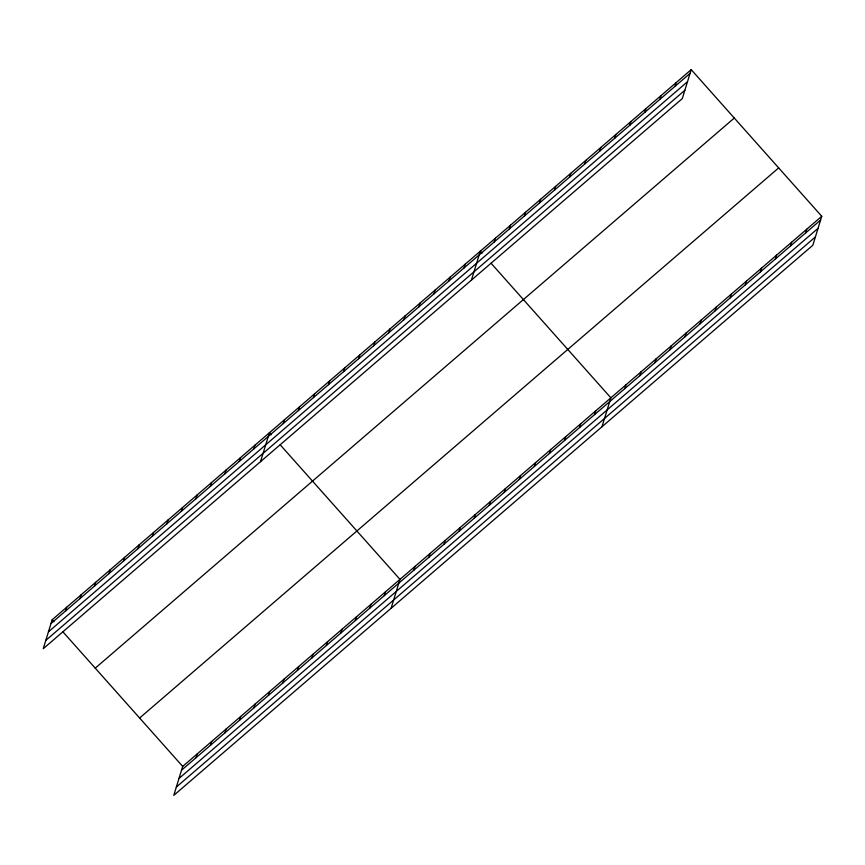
<?xml version="1.0" encoding="UTF-8"?>
<svg xmlns="http://www.w3.org/2000/svg" width="865" height="865" viewBox="0 0 865 865"><rect width="100%" height="100%" fill="white"/><g stroke="black" fill="none" stroke-linecap="round" stroke-linejoin="round"><path stroke-width="1.3" d="M691.211 69.643L52.16 619.762L43.25 648.707L682.301 98.588L691.211 69.643L821.75 216.293L812.841 245.238L173.789 795.357L182.699 766.412L821.75 216.293M65.481 611.058L66.637 607.284M79.969 598.591L81.126 594.817M94.447 586.124L95.615 582.35M108.936 573.646L110.093 569.884M123.425 561.18L124.582 557.406M137.903 548.713L139.07 544.939M152.391 536.246L153.548 532.472M166.88 523.779L168.037 520.006M181.358 511.302L182.526 507.539M195.847 498.835L197.004 495.061M210.336 486.368L211.493 482.594M224.814 473.901L225.981 470.128M239.302 461.423L240.459 457.661M253.791 448.957L254.948 445.183M260.527 461.661L269.437 432.716L271.232 434.738M283.331 423.526L284.499 419.752M298.403 410.551L299.56 406.788M196.02 757.718L197.188 753.945M313.465 397.586L314.622 393.813M210.509 745.252L211.666 741.478M328.527 384.622L329.684 380.849M224.997 732.774L226.154 729.011M343.589 371.658L344.746 367.885M239.475 720.307L240.643 716.534M358.651 358.683L359.808 354.92M253.964 707.84L255.121 704.067M373.712 345.719L374.88 341.945M268.453 695.374L269.61 691.6M388.774 332.755L389.942 328.981M282.931 682.896L284.098 679.133M403.847 319.78L405.004 316.017M297.419 670.429L298.576 666.655M418.909 306.815L420.066 303.042M311.908 657.962L313.065 654.189M433.971 293.851L435.127 290.078M326.386 645.495L327.554 641.722M449.032 280.887L450.189 277.114M340.875 633.029L342.032 629.255M355.364 620.551L356.521 616.788M464.094 267.912L465.251 264.149M369.842 608.084L371.009 604.311M471.414 280.119L480.324 251.174L482.119 253.196M384.33 595.617L385.487 591.844M494.218 241.984L495.386 238.21M391.067 608.322L399.976 579.377L280.206 444.815M509.29 229.02L510.447 225.246M413.881 570.176L415.038 566.413M524.352 216.045L525.509 212.282M428.943 557.211L430.1 553.438M539.414 203.08L540.571 199.307M444.005 544.247L445.161 540.474M554.476 190.116L555.633 186.343M459.066 531.283L460.234 527.509M569.538 177.152L570.695 173.378M474.128 518.308L475.296 514.534M584.599 164.177L585.767 160.403M489.201 505.344L490.358 501.57M599.661 151.213L600.829 147.439M504.263 492.38L505.42 488.606M614.734 138.249L615.891 134.475M519.324 479.405L520.481 475.642M629.796 125.274L630.953 121.511M534.386 466.44L535.543 462.667M644.857 112.309L646.014 108.536M549.448 453.476L550.605 449.703M659.919 99.345L661.076 95.572M564.51 440.512L565.678 436.739M674.981 86.381L676.138 82.608M579.572 427.537L580.739 423.774M594.644 414.573L595.801 410.799M601.954 426.78L610.863 397.835L491.093 263.274M624.768 388.644L625.925 384.871M639.83 375.67L640.987 371.907M654.891 362.705L656.048 358.932M669.953 349.741L671.121 345.968M685.015 336.777L686.183 333.003M700.088 323.802L701.245 320.028M715.15 310.838L716.307 307.064M730.211 297.874L731.368 294.1M745.273 284.899L746.43 281.136M760.335 271.934L761.492 268.161M775.397 258.97L776.565 255.197M790.459 246.006L791.626 242.232M805.531 233.031L806.688 229.268M50.992 623.524L690.043 73.406M48.44 631.839L687.491 81.721M45.802 640.392L684.853 90.274M95.237 668.158L734.288 118.04M139.622 718.015L778.673 167.897M181.542 770.185L820.593 220.067M178.979 778.489L818.03 228.371M176.352 787.053L815.403 236.934M52.16 619.762L53.954 621.773M62.929 631.861L182.699 766.412"/></g></svg>
